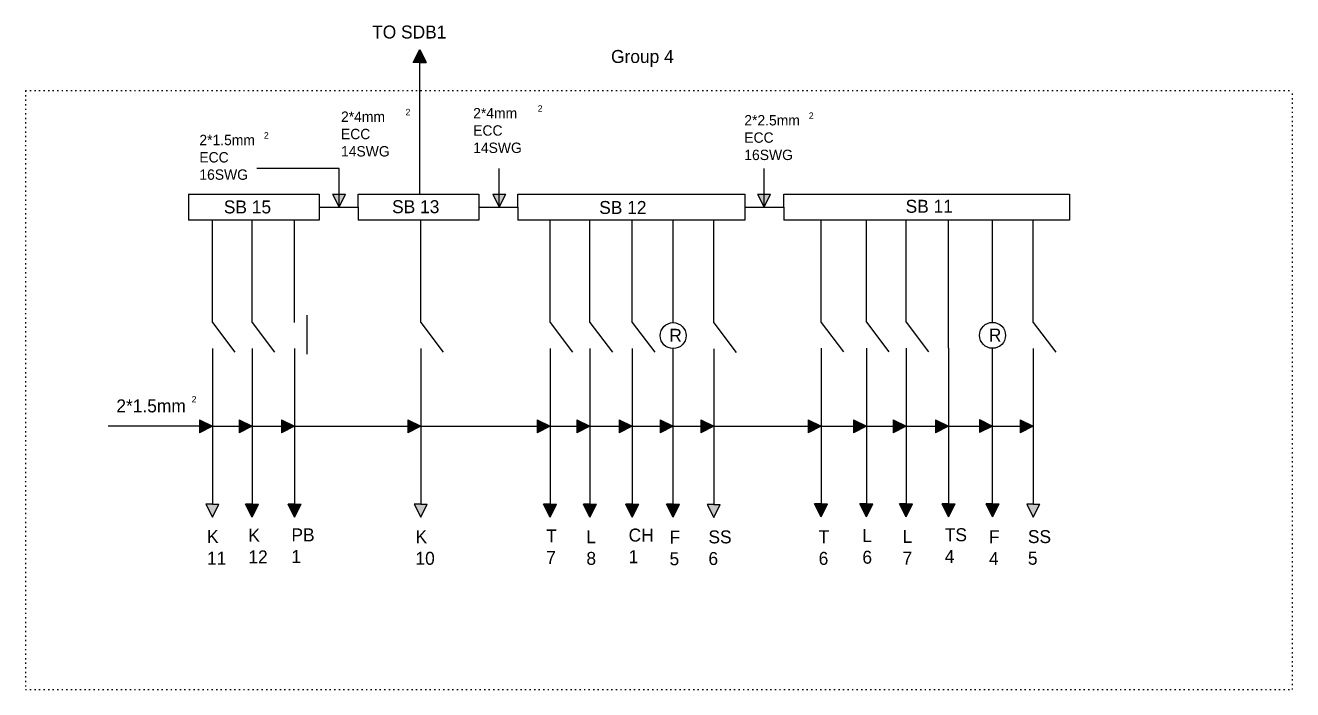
# Model space of a CAD drawing. Header units: inches. Extents: x 14 to 416, y -218 to 45.
# Drawn here: x 137.5 to 235.1, y -115.8 to -64.6 of the extents above; entities that cross this region are included whole.
import ezdxf

# ---------------------------------------------------------------- set-up
doc = ezdxf.new("R2010")
doc.units = ezdxf.units.IN
doc.header["$MEASUREMENT"] = 0
doc.linetypes.add('DOT', pattern=[0.25, 0, -0.25])

msp = doc.modelspace()

# ---------------------------------------------------------------- hatches: boundary and pattern name
at = {"true_color": 0x000000}
for points in [[(167.853, -66.513), (167.353, -67.513), (167.853, -67.513), (168.353, -67.513)], [(151.875, -95.542), (150.875, -95.042), (150.875, -95.542), (150.875, -96.042)], [(154.937, -95.542), (153.937, -95.042), (153.937, -95.542), (153.937, -96.042)], [(158.207, -95.542), (157.207, -95.042), (157.207, -95.542), (157.207, -96.042)], [(167.937, -95.543), (166.937, -95.043), (166.937, -95.543), (166.937, -96.043)], [(177.904, -95.543), (176.904, -95.043), (176.904, -95.543), (176.904, -96.043)], [(180.966, -95.543), (179.966, -95.043), (179.966, -95.543), (179.966, -96.043)], [(184.235, -95.544), (183.235, -95.044), (183.235, -95.544), (183.235, -96.044)], [(187.38, -95.544), (186.38, -95.044), (186.38, -95.544), (186.38, -96.044)], [(190.513, -95.544), (189.513, -95.044), (189.513, -95.544), (189.513, -96.044)], [(198.778, -95.545), (197.778, -95.045), (197.778, -95.545), (197.778, -96.045)], [(202.269, -95.545), (201.269, -95.045), (201.269, -95.545), (201.269, -96.045)], [(205.331, -95.545), (204.331, -95.045), (204.331, -95.545), (204.331, -96.045)], [(208.601, -95.545), (207.601, -95.045), (207.601, -95.545), (207.601, -96.045)], [(211.996, -95.536), (210.996, -95.036), (210.996, -95.536), (210.996, -96.036)], [(215.128, -95.546), (214.128, -95.046), (214.128, -95.546), (214.128, -96.046)], [(155.437, -101.542), (154.937, -101.542), (154.437, -101.542), (154.937, -102.542)], [(158.707, -101.542), (158.207, -101.542), (157.707, -101.542), (158.207, -102.542)], [(178.404, -101.558), (177.904, -101.558), (177.404, -101.558), (177.904, -102.558)], [(181.466, -101.558), (180.966, -101.558), (180.466, -101.558), (180.966, -102.558)], [(184.735, -101.558), (184.235, -101.558), (183.735, -101.558), (184.235, -102.558)], [(187.88, -101.558), (187.38, -101.558), (186.88, -101.558), (187.38, -102.558)], [(199.278, -101.534), (198.778, -101.534), (198.278, -101.534), (198.778, -102.534)], [(202.769, -101.533), (202.269, -101.533), (201.769, -101.533), (202.269, -102.533)], [(205.831, -101.533), (205.331, -101.533), (204.831, -101.533), (205.331, -102.533)], [(209.101, -101.533), (208.601, -101.533), (208.101, -101.533), (208.601, -102.533)], [(212.496, -101.536), (211.996, -101.536), (211.496, -101.536), (211.996, -102.536)]]:
    msp.add_hatch(color=18, dxfattribs=at).paths.add_polyline_path(points)
h = msp.add_hatch(color=18, dxfattribs=at)
h.paths.add_polyline_path([(168.437, -101.552), (167.937, -101.552), (167.437, -101.552), (167.937, -102.552)])
h.paths.add_polyline_path([(191.013, -101.568), (190.513, -101.568), (190.013, -101.568), (190.513, -102.568)])
h.paths.add_polyline_path([(215.628, -101.546), (215.128, -101.546), (214.628, -101.546), (215.128, -102.546)])
h.paths.add_polyline_path([(161.638, -77.665), (161.638, -77.665), (161.138, -77.665), (161.638, -78.665), (161.638, -78.665)])
h.paths.add_polyline_path([(162.138, -77.665), (161.638, -77.665), (161.638, -78.665), (161.638, -78.665)])
h.paths.add_polyline_path([(173.981, -77.665), (173.981, -77.665), (173.481, -77.665), (173.981, -78.665), (173.981, -78.665)])
h.paths.add_polyline_path([(174.481, -77.665), (173.981, -77.665), (173.981, -78.665), (173.981, -78.665)])
h.paths.add_polyline_path([(194.391, -77.665), (194.391, -77.665), (193.891, -77.665), (194.391, -78.665), (194.391, -78.665)])
h.paths.add_polyline_path([(194.891, -77.665), (194.391, -77.665), (194.391, -78.665), (194.391, -78.665)])
h = msp.add_hatch(color=18, dxfattribs=at)
h.paths.add_polyline_path([(152.375, -101.542), (151.875, -101.542), (151.375, -101.542), (151.875, -102.542)])
h.paths.add_polyline_path([(155.437, -101.542), (154.937, -101.542), (154.437, -101.542), (154.937, -102.542)])
h.paths.add_polyline_path([(158.707, -101.542), (158.207, -101.542), (157.707, -101.542), (158.207, -102.542)])

# ---------------------------------------------------------------- linework, layer by layer
for p, q in [((167.353, -67.513), (167.853, -66.513)), ((167.853, -66.513), (168.353, -67.513)), ((167.853, -67.513), (167.353, -67.513)), ((167.853, -77.665), (167.853, -67.513)), ((167.853, -67.513), (168.353, -67.513)), ((161.638, -75.665), (155.31, -75.665)), ((161.638, -78.665), (161.638, -75.665)), ((173.981, -78.665), (173.981, -75.665)), ((194.391, -78.665), (194.391, -75.665)), ((150.049, -77.665), (160.106, -77.665)), ((150.049, -77.665), (150.049, -79.665)), ((160.106, -77.665), (160.106, -79.665)), ((161.138, -77.665), (161.638, -78.665)), ((161.138, -77.665), (161.638, -77.665)), ((161.638, -78.665), (162.138, -77.665)), ((161.638, -77.665), (162.138, -77.665)), ((162.138, -77.665), (162.138, -77.665)), ((163.106, -78.665), (163.106, -77.665)), ((163.106, -77.665), (172.405, -77.665)), ((172.405, -77.665), (172.405, -79.665)), ((173.481, -77.665), (173.981, -78.665)), ((173.481, -77.665), (173.981, -77.665)), ((173.981, -78.665), (174.481, -77.665)), ((173.981, -77.665), (174.481, -77.665)), ((174.481, -77.665), (174.481, -77.665)), ((175.405, -78.665), (175.405, -77.665)), ((175.405, -77.665), (192.901, -77.665)), ((192.901, -77.665), (192.901, -79.665)), ((193.891, -77.665), (194.391, -78.665)), ((193.891, -77.665), (194.391, -77.665)), ((194.391, -78.665), (194.891, -77.665)), ((194.391, -77.665), (194.891, -77.665)), ((194.891, -77.665), (194.891, -77.665)), ((195.901, -78.665), (195.901, -77.665)), ((195.901, -77.665), (217.933, -77.665)), ((217.933, -77.665), (217.933, -79.665)), ((160.106, -78.665), (163.106, -78.665)), ((163.106, -78.665), (163.106, -79.665)), ((172.405, -78.665), (175.405, -78.665)), ((175.405, -78.665), (175.405, -79.665)), ((192.901, -78.665), (195.901, -78.665)), ((195.901, -78.665), (195.901, -79.665)), ((160.106, -79.665), (150.049, -79.665)), ((151.875, -87.542), (151.875, -79.665)), ((154.937, -87.542), (154.937, -79.665)), ((158.207, -87.542), (158.207, -79.665)), ((172.405, -79.665), (163.106, -79.665)), ((167.937, -87.552), (167.937, -79.665)), ((192.901, -79.665), (175.405, -79.665)), ((177.904, -87.558), (177.904, -79.665)), ((180.966, -87.558), (180.966, -79.665)), ((184.235, -87.558), (184.235, -79.665)), ((187.38, -87.558), (187.38, -79.665)), ((190.513, -87.568), (190.513, -79.665)), ((217.933, -79.665), (195.901, -79.665)), ((198.778, -87.534), (198.778, -79.665)), ((202.269, -87.533), (202.269, -79.665)), ((205.331, -87.533), (205.331, -79.665)), ((208.601, -89.533), (208.601, -79.665)), ((211.996, -87.536), (211.996, -79.665)), ((215.128, -87.546), (215.128, -79.665)), ((151.875, -87.542), (153.607, -89.822)), ((154.937, -87.542), (156.669, -89.822)), ((159.182, -89.979), (159.182, -86.984)), ((167.937, -87.552), (169.669, -89.832)), ((177.904, -87.558), (179.636, -89.838)), ((180.966, -87.558), (182.698, -89.838)), ((184.235, -87.558), (185.968, -89.838)), ((190.513, -87.568), (192.245, -89.848)), ((198.778, -87.534), (200.51, -89.814)), ((202.269, -87.533), (204.001, -89.813)), ((205.331, -87.533), (207.063, -89.813)), ((215.128, -87.546), (216.86, -89.826)), ((151.875, -89.542), (151.875, -101.542)), ((154.937, -89.542), (154.937, -101.542)), ((158.207, -89.542), (158.207, -101.542)), ((167.937, -89.552), (167.937, -101.552)), ((177.904, -89.558), (177.904, -101.558)), ((180.966, -89.558), (180.966, -101.558)), ((184.235, -89.558), (184.235, -101.558)), ((187.38, -101.558), (187.38, -89.558)), ((190.513, -89.568), (190.513, -101.568)), ((198.778, -89.534), (198.778, -101.534)), ((202.269, -89.533), (202.269, -101.533)), ((205.331, -89.533), (205.331, -101.533)), ((208.601, -89.533), (208.601, -101.533)), ((211.996, -101.536), (211.996, -89.536)), ((215.128, -89.546), (215.128, -101.546)), ((151.875, -95.542), (143.854, -95.541)), ((150.875, -95.042), (151.875, -95.542)), ((150.875, -95.042), (150.875, -95.542)), ((151.875, -95.542), (150.875, -95.542)), ((151.875, -95.542), (150.875, -96.042)), ((150.875, -95.542), (150.875, -96.042)), ((151.875, -95.542), (215.128, -95.546)), ((153.937, -95.042), (154.937, -95.542)), ((153.937, -95.042), (153.937, -95.542)), ((154.937, -95.542), (153.937, -95.542)), ((154.937, -95.542), (153.937, -96.042)), ((153.937, -95.542), (153.937, -96.042)), ((157.207, -95.042), (158.207, -95.542)), ((157.207, -95.042), (157.207, -95.542)), ((158.207, -95.542), (157.207, -95.542)), ((158.207, -95.542), (157.207, -96.042)), ((157.207, -95.542), (157.207, -96.042)), ((166.937, -95.043), (167.937, -95.543)), ((166.937, -95.043), (166.937, -95.543)), ((167.937, -95.543), (166.937, -95.543)), ((167.937, -95.543), (166.937, -96.043)), ((166.937, -95.543), (166.937, -96.043)), ((176.904, -95.043), (177.904, -95.543)), ((176.904, -95.043), (176.904, -95.543)), ((177.904, -95.543), (176.904, -95.543)), ((177.904, -95.543), (176.904, -96.043)), ((176.904, -95.543), (176.904, -96.043)), ((179.966, -95.043), (180.966, -95.543)), ((179.966, -95.043), (179.966, -95.543)), ((180.966, -95.543), (179.966, -95.543)), ((180.966, -95.543), (179.966, -96.043)), ((179.966, -95.543), (179.966, -96.043)), ((183.235, -95.044), (184.235, -95.544)), ((183.235, -95.044), (183.235, -95.544)), ((184.235, -95.544), (183.235, -95.544)), ((184.235, -95.544), (183.235, -96.044)), ((183.235, -95.544), (183.235, -96.044)), ((186.38, -95.044), (187.38, -95.544)), ((186.38, -95.044), (186.38, -95.544)), ((187.38, -95.544), (186.38, -95.544)), ((187.38, -95.544), (186.38, -96.044)), ((186.38, -95.544), (186.38, -96.044)), ((189.513, -95.044), (190.513, -95.544)), ((189.513, -95.044), (189.513, -95.544)), ((190.513, -95.544), (189.513, -95.544)), ((190.513, -95.544), (189.513, -96.044)), ((189.513, -95.544), (189.513, -96.044)), ((197.778, -95.045), (198.778, -95.545)), ((197.778, -95.045), (197.778, -95.545)), ((198.778, -95.545), (197.778, -95.545)), ((198.778, -95.545), (197.778, -96.045)), ((197.778, -95.545), (197.778, -96.045)), ((201.269, -95.045), (202.269, -95.545)), ((201.269, -95.045), (201.269, -95.545)), ((202.269, -95.545), (201.269, -95.545)), ((202.269, -95.545), (201.269, -96.045)), ((201.269, -95.545), (201.269, -96.045)), ((204.331, -95.045), (205.331, -95.545)), ((204.331, -95.045), (204.331, -95.545)), ((205.331, -95.545), (204.331, -95.545)), ((205.331, -95.545), (204.331, -96.045)), ((204.331, -95.545), (204.331, -96.045)), ((207.601, -95.045), (208.601, -95.545)), ((207.601, -95.045), (207.601, -95.545)), ((208.601, -95.545), (207.601, -95.545)), ((208.601, -95.545), (207.601, -96.045)), ((207.601, -95.545), (207.601, -96.045)), ((210.996, -95.036), (211.996, -95.536)), ((210.996, -95.036), (210.996, -95.536)), ((211.996, -95.536), (210.996, -95.536)), ((211.996, -95.536), (210.996, -96.036)), ((210.996, -95.536), (210.996, -96.036)), ((214.128, -95.046), (215.128, -95.546)), ((214.128, -95.046), (214.128, -95.546)), ((215.128, -95.546), (214.128, -95.546)), ((215.128, -95.546), (214.128, -96.046)), ((214.128, -95.546), (214.128, -96.046)), ((151.875, -101.542), (151.375, -101.542)), ((151.375, -101.542), (151.875, -102.542)), ((151.875, -101.542), (152.375, -101.542)), ((151.875, -102.542), (152.375, -101.542)), ((154.937, -101.542), (154.437, -101.542)), ((154.937, -102.542), (154.437, -101.542)), ((154.937, -101.542), (155.437, -101.542)), ((154.937, -102.542), (155.437, -101.542)), ((158.207, -101.542), (157.707, -101.542)), ((158.207, -102.542), (157.707, -101.542)), ((158.207, -101.542), (158.707, -101.542)), ((158.207, -102.542), (158.707, -101.542)), ((167.937, -101.552), (167.437, -101.552)), ((167.437, -101.552), (167.937, -102.552)), ((167.937, -101.552), (168.437, -101.552)), ((167.937, -102.552), (168.437, -101.552)), ((177.904, -101.558), (177.404, -101.558)), ((177.904, -102.558), (177.404, -101.558)), ((177.904, -101.558), (178.404, -101.558)), ((177.904, -102.558), (178.404, -101.558)), ((180.966, -101.558), (180.466, -101.558)), ((180.966, -102.558), (180.466, -101.558)), ((180.966, -101.558), (181.466, -101.558)), ((180.966, -102.558), (181.466, -101.558)), ((184.235, -101.558), (183.735, -101.558)), ((184.235, -102.558), (183.735, -101.558)), ((184.235, -101.558), (184.735, -101.558)), ((184.235, -102.558), (184.735, -101.558)), ((187.38, -101.558), (186.88, -101.558)), ((187.38, -102.558), (186.88, -101.558)), ((187.38, -101.558), (187.88, -101.558)), ((187.38, -102.558), (187.88, -101.558)), ((198.778, -101.534), (198.278, -101.534)), ((198.778, -102.534), (198.278, -101.534)), ((198.778, -101.534), (199.278, -101.534)), ((198.778, -102.534), (199.278, -101.534)), ((202.269, -101.533), (201.769, -101.533)), ((202.269, -102.533), (201.769, -101.533)), ((202.269, -101.533), (202.769, -101.533)), ((202.269, -102.533), (202.769, -101.533)), ((205.331, -101.533), (204.831, -101.533)), ((205.331, -102.533), (204.831, -101.533)), ((205.331, -101.533), (205.831, -101.533)), ((205.331, -102.533), (205.831, -101.533)), ((208.601, -101.533), (208.101, -101.533)), ((208.601, -102.533), (208.101, -101.533)), ((208.601, -101.533), (209.101, -101.533)), ((208.601, -102.533), (209.101, -101.533)), ((211.996, -101.536), (211.496, -101.536)), ((211.996, -102.536), (211.496, -101.536)), ((211.996, -101.536), (212.496, -101.536)), ((211.996, -102.536), (212.496, -101.536)), ((215.128, -101.546), (214.628, -101.546)), ((214.628, -101.546), (215.128, -102.546)), ((215.128, -101.546), (215.628, -101.546)), ((215.128, -102.546), (215.628, -101.546)), ((190.513, -101.568), (190.013, -101.568)), ((190.013, -101.568), (190.513, -102.568)), ((190.513, -101.568), (191.013, -101.568)), ((190.513, -102.568), (191.013, -101.568))]:
    msp.add_line(p, q)
at = {"linetype": 'DOT'}
for p, q in [((137.465, -69.665), (235.119, -69.665)), ((137.465, -69.665), (137.465, -115.847)), ((235.119, -115.847), (235.119, -69.665)), ((137.465, -115.847), (235.119, -115.847))]:
    msp.add_line(p, q, dxfattribs=at)
for centre in [(187.38, -88.558), (211.996, -88.536)]:
    msp.add_circle(centre, 1)
for p in [(150.875, -95.542), (150.875, -95.542), (153.937, -95.542), (153.937, -95.542), (157.207, -95.542), (157.207, -95.542), (166.937, -95.543), (166.937, -95.543), (176.904, -95.543), (176.904, -95.543), (179.966, -95.543), (179.966, -95.543), (183.235, -95.544), (183.235, -95.544), (186.38, -95.544), (186.38, -95.544), (189.513, -95.544), (189.513, -95.544), (197.778, -95.545), (197.778, -95.545), (201.269, -95.545), (201.269, -95.545), (204.331, -95.545), (204.331, -95.545), (207.601, -95.545), (207.601, -95.545), (210.996, -95.536), (210.996, -95.536), (214.128, -95.546), (214.128, -95.546)]:
    msp.add_point(p)

# ---------------------------------------------------------------- texts
at = {"attachment_point": 1}
for s, insert, char_height, width in [('TO SDB1', (164.187, -64.656), 1, 7.42893), ('Group 4', (182.597, -66.542), 1, 9.76503), ('\\pi-2.4,l2.4,t2.4;2*4mm\\PECC\\P14SWG', (161.79, -71.284), 0.8, 8.25511), ('{\\H0.5x;2}', (166.763, -71.08), 1, 1.96754), ('\\pi-2.4,l2.4,t2.4;2*4mm\\PECC\\P14SWG', (171.974, -71.012), 0.8, 8.25511), ('{\\H0.5x;2}', (176.947, -70.807), 1, 1.96754), ('\\pi-2.4,l2.4,t2.4;2*2.5mm\\PECC\\P16SWG', (192.865, -71.559), 0.8, 8.25511), ('{\\H0.5x;2}', (197.837, -71.355), 1, 1.96754), ('\\pi-2.4,l2.4,t2.4;2*1.5mm\\PECC\\P16SWG', (150.875, -73.08), 0.8, 8.25511), ('{\\H0.5x;2}', (155.848, -72.875), 1, 1.96754), ('SB 13', (165.726, -78.12), 1, 4.71989), ('SB 11', (205.296, -78.089), 1, 4.71989), ('SB 15', (152.76, -78.138), 1, 4.71989), ('SB 12', (181.686, -78.181), 1, 4.71989), ('R', (187.09, -88.033), 1, 1.32276), ('R', (211.705, -88.011), 1, 1.32276), ('\\pi-3,l3,t3;2*1.5mm', (144.479, -93.473), 1, 8.25511), ('{\\H0.5x;2}', (150.282, -93.211), 1, 1.96754), ('K\\P12', (154.651, -103.448), 1, 3.7182), ('PB\\P1', (157.969, -103.416), 1, 3.7182), ('T\\P7', (177.6, -103.497), 1, 3.7182), ('CH\\P1', (183.95, -103.431), 1, 3.7182), ('L\\P6', (201.965, -103.471), 1, 3.7182), ('TS\\P4', (208.315, -103.405), 1, 3.7182), ('K\\P11', (151.464, -103.546), 1, 3.7182), ('K\\P10', (167.526, -103.556), 1, 3.7182), ('L\\P8', (180.698, -103.561), 1, 3.7182), ('F\\P5', (187.105, -103.593), 1, 3.7182), ('SS\\P6', (190.102, -103.572), 1, 3.7182), ('T\\P6', (198.595, -103.561), 1, 3.7182), ('L\\P7', (205.063, -103.535), 1, 3.7182), ('F\\P4', (211.72, -103.571), 1, 3.7182), ('SS\\P5', (214.717, -103.55), 1, 3.7182)]:
    msp.add_mtext(s, dxfattribs=dict(at, insert=insert, char_height=char_height, width=width))

doc.saveas('drawing.dxf')
